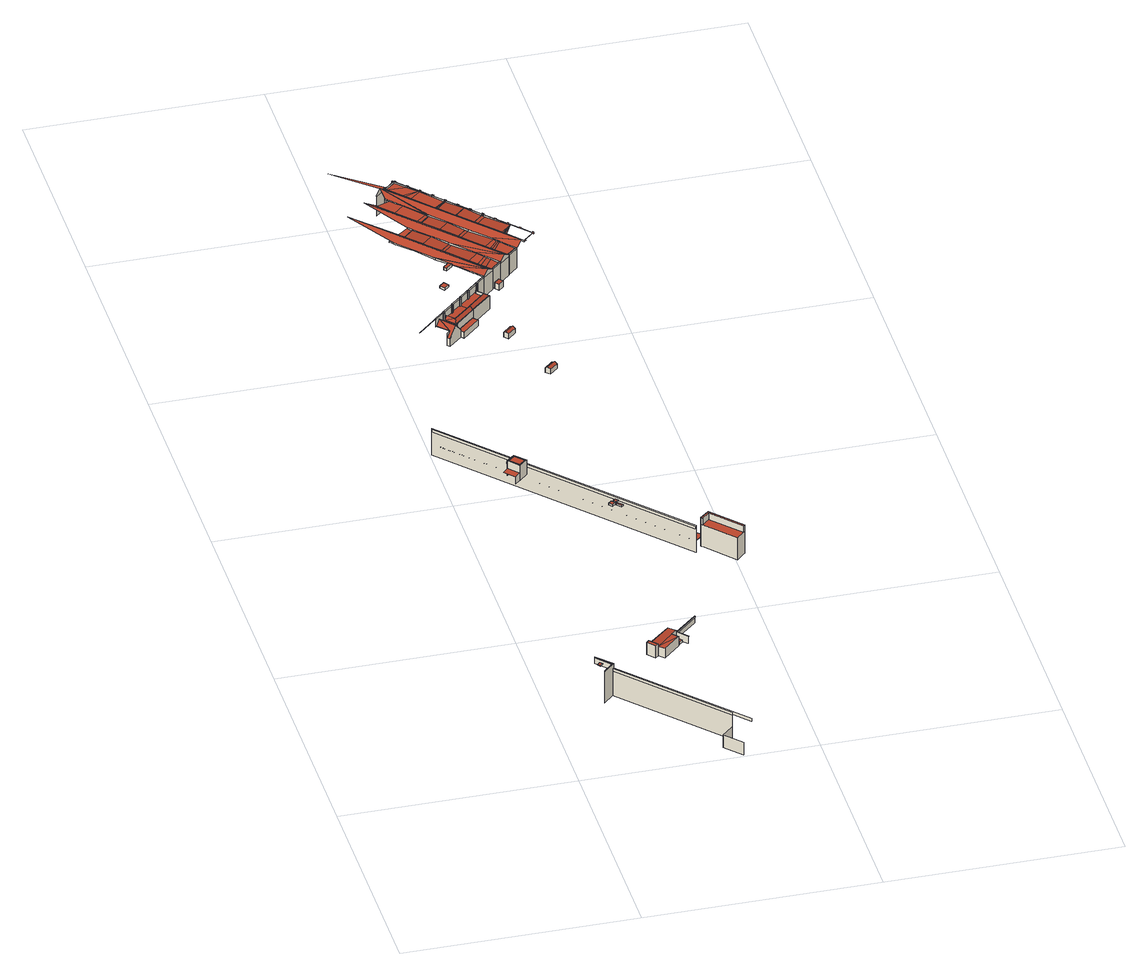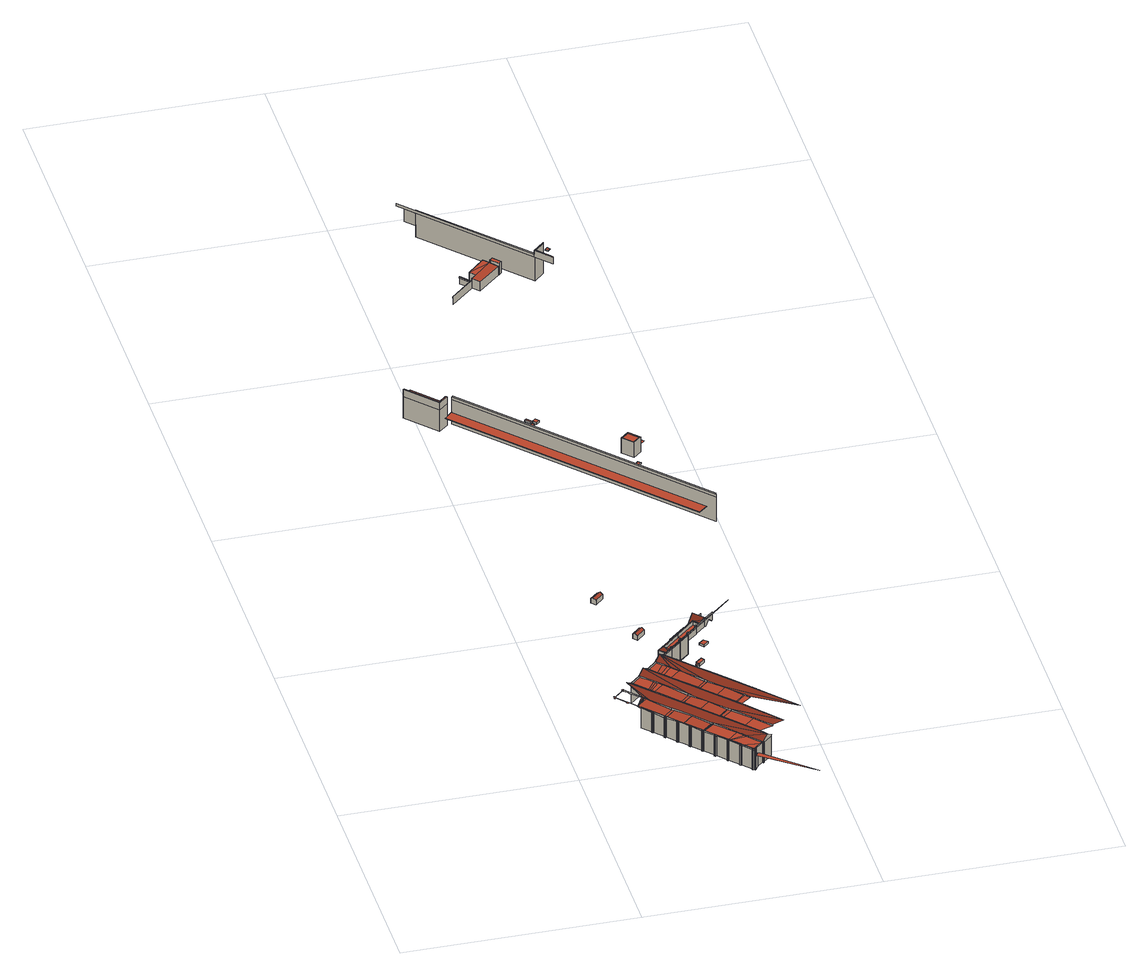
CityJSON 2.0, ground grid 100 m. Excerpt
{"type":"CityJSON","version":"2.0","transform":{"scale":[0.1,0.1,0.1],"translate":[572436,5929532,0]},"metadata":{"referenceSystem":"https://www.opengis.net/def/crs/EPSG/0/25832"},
"CityObjects":{
"building1":{"type":"Building","attributes":{"Grundfläche 2D":"24855.492406","Grundhöhe NN":"0.377"},"children":["building1-1","building1-2","building1-3","building1-4","building1-5","building1-6","building1-7","building1-8","building1-9","building1-10","building1-11"],"geometry":[{"type":"MultiSurface","lod":"3","boundaries":[[[0,1,2,3,4]],[[5,6,1,0,7,8,9]],[[5,10,11,6]],[[10,5,9,12]],[[2,1,13,14]],[[15,16,17,18,19]],[[20,21,12,22]],[[23,20,22,24]],[[15,25,26,16]],[[27,19,18]],[[19,28,29,25,15]],[[17,30,27,18]],[[28,19,27]],[[30,31,28,27]],[[32,29,28,31,33,34,35,36]],[[25,29,32,26]],[[37,38,39,40]],[[41,42,39,38]],[[43,44,45,46]],[[47,48,49,50,51]],[[52,53,54,55]],[[56,57,53,52]]],"semantics":{"surfaces":[{"type":"WallSurface"},{"type":"RoofSurface"}],"values":[0,0,0,0,0,0,0,0,0,1,1,0,1,0,0,0,1,0,1,0,0,0]}}]},
"building1-1":{"type":"BuildingInstallation","parents":["building1"],"geometry":[{"type":"MultiSurface","lod":"3","boundaries":[[[58,59,60,61]],[[62,63,61,60]],[[58,61,63,64]],[[59,58,64,65]],[[65,62,60,59]]],"semantics":{"surfaces":[{"type":"RoofSurface"},{"type":"WallSurface"}],"values":[0,1,1,1,1]}}]},
"building1-2":{"type":"BuildingInstallation","parents":["building1"],"geometry":[{"type":"MultiSurface","lod":"3","boundaries":[[[66,67,68,69,70,71]],[[67,66,72,73]],[[68,67,73,74]],[[7,0,70,69]],[[0,4,71,70]]],"semantics":{"surfaces":[{"type":"RoofSurface"},{"type":"WallSurface"}],"values":[0,1,1,1,1]}}]},
"building1-3":{"type":"BuildingInstallation","parents":["building1"],"geometry":[{"type":"MultiSurface","lod":"3","boundaries":[[[75,76,77,78]],[[78,77,79,80]],[[75,78,80,81]],[[76,75,81,82]],[[77,76,82,79]]],"semantics":{"surfaces":[{"type":"RoofSurface"},{"type":"WallSurface"}],"values":[0,1,1,1,1]}}]},
"building1-4":{"type":"BuildingInstallation","parents":["building1"],"geometry":[{"type":"MultiSurface","lod":"3","boundaries":[[[83,35,34,84]],[[33,85,84,34]],[[85,86,83,84]],[[86,36,35,83]]],"semantics":{"surfaces":[{"type":"RoofSurface"},{"type":"WallSurface"}],"values":[0,1,1,1]}}]},
"building1-5":{"type":"BuildingInstallation","parents":["building1"],"geometry":[{"type":"MultiSurface","lod":"3","boundaries":[[[87,88,89,90,91,92,93]],[[88,94,95,89]],[[39,42,96,91,90,89,95,97,40]],[[93,92,44,43]],[[87,93,43,46]]],"semantics":{"surfaces":[{"type":"RoofSurface"},{"type":"WallSurface"}],"values":[0,1,1,1,1]}}]},
"building1-6":{"type":"BuildingInstallation","parents":["building1"],"geometry":[{"type":"MultiSurface","lod":"3","boundaries":[[[98,99,100,101,102,103,104]],[[99,105,106,100]],[[102,101,100,106,107,108]],[[104,103,109,110]],[[98,104,110,111]]],"semantics":{"surfaces":[{"type":"RoofSurface"},{"type":"WallSurface"}],"values":[0,1,1,1,1]}}]},
"building1-7":{"type":"BuildingInstallation","parents":["building1"],"geometry":[{"type":"MultiSurface","lod":"3","boundaries":[[[87,112,92,91,113,88]],[[112,87,46,45]],[[92,112,45,44]],[[91,96,114,113]],[[113,114,94,88]]],"semantics":{"surfaces":[{"type":"RoofSurface"},{"type":"WallSurface"}],"values":[0,1,1,1,1]}}]},
"building1-8":{"type":"BuildingInstallation","parents":["building1"],"geometry":[{"type":"MultiSurface","lod":"3","boundaries":[[[115,116,117,118]],[[118,117,119,120]],[[115,118,120,121]],[[116,115,121,122]],[[117,116,122,119]]],"semantics":{"surfaces":[{"type":"RoofSurface"},{"type":"WallSurface"}],"values":[0,1,1,1,1]}}]},
"building1-9":{"type":"BuildingInstallation","parents":["building1"],"geometry":[{"type":"MultiSurface","lod":"3","boundaries":[[[123,124,125,126]],[[126,125,127,128]],[[123,126,128,129]],[[124,123,129,130]],[[125,124,130,127]]],"semantics":{"surfaces":[{"type":"RoofSurface"},{"type":"WallSurface"}],"values":[0,1,1,1,1]}}]},
"building1-10":{"type":"BuildingInstallation","parents":["building1"],"geometry":[{"type":"MultiSurface","lod":"3","boundaries":[[[131,132,133,134]],[[134,133,135,136]],[[131,134,136,137]],[[132,131,137,138]],[[133,132,138,135]]],"semantics":{"surfaces":[{"type":"RoofSurface"},{"type":"WallSurface"}],"values":[0,1,1,1,1]}}]},
"building1-11":{"type":"BuildingInstallation","parents":["building1"],"geometry":[{"type":"MultiSurface","lod":"3","boundaries":[[[139,140,141,142]],[[142,141,143,144]],[[139,142,144,145]],[[140,139,145,146]],[[141,140,146,143]]],"semantics":{"surfaces":[{"type":"RoofSurface"},{"type":"WallSurface"}],"values":[0,1,1,1,1]}}]},
"building2":{"type":"Building","attributes":{"Grundfläche 2D":"91.971365","Grundhöhe NN":"1.573"},"children":["building2-1"],"geometry":[{"type":"Solid","lod":"3","boundaries":[[[[147,148,149,150,151,152,153]],[[154,155,156,157]],[[157,158,148,147]],[[158,159,149,148]],[[159,160,150,149]],[[160,161,155,152,151,150]],[[155,154,153,152]],[[147,153,154,157]],[[159,158,162,163]],[[164,160,159,163,165,166]],[[164,160,164,166,165,166]],[[167,156,155,161,160,164,166,165,168,169]],[[158,157,156,167,170,162]],[[167,169,168,165,163,162,170]]]],"semantics":{"surfaces":[{"type":"RoofSurface"},{"type":"WallSurface"},{"type":"GroundSurface"}],"values":[[0,0,1,1,1,1,1,1,1,1,1,1,1,2]]}}]},
"building2-1":{"type":"BuildingInstallation","parents":["building2"],"geometry":[{"type":"MultiSurface","lod":"3","boundaries":[[[171,172,173,164,174]],[[173,172,175,176]],[[171,174,177,178]],[[172,171,178,175]],[[164,166,177,174]],[[164,173,176,166]],[[178,177,166,176,175]]],"semantics":{"surfaces":[{"type":"RoofSurface"},{"type":"WallSurface"},{"type":"OuterCeilingSurface"}],"values":[0,1,1,1,1,1,2]}}]},
"building3":{"type":"Building","attributes":{"Grundfläche 2D":"14408.386619","Grundhöhe NN":"1.599"},"children":["building3-1","building3-2","building3-3","building3-4","building3-5","building3-6"],"geometry":[{"type":"MultiSurface","lod":"3","boundaries":[[[179,180,181,182]],[[180,183,181]],[[184,185,186,187]],[[181,183,188,189,190,191,192,193,194,195,196,197,182]],[[198,196,195,194,193,192,199,200,201,202]],[[203,185,180,179]],[[183,180,185,184,204]],[[205,206,207,208,209,210,211,212]],[[192,213,214,199]],[[213,192,191,215]],[[188,183,216]],[[213,217,218,214]],[[204,219,216,183]],[[217,213,215,220]],[[221,217,220,222]],[[217,221,223,218]],[[189,188,216,224]],[[225,226,227,228]],[[226,229,230,227]],[[219,204,184,187,231]],[[228,227,232]],[[221,233,234,223]],[[224,216,235,229]],[[227,230,232]],[[236,225,228,232]],[[229,235,237,238]],[[233,221,222,239]],[[235,216,219]],[[238,237,240,241]],[[240,237,235,219]],[[219,231,242,240]],[[226,225,236,243,244,245,246,247,248,249,239,222,220,215,191,190,189,224,229]],[[233,250,251,234]],[[250,233,239,249]],[[250,252,253,251]],[[252,250,249,248]],[[254,252,248,247]],[[252,254,255,253]],[[232,256,243,236]],[[241,257,258,238]],[[254,259,260,255]],[[259,254,247,246]],[[241,240,242,261,257]],[[230,229,238,258,262,263]],[[256,232,230,263,262]],[[259,264,265,260]],[[264,259,246,245]],[[264,266,267,265]],[[245,244,268,269,266,264]],[[266,270,271,272,273,267]],[[269,274,275,271,270,266]],[[276,277,278,279,280,281,282,283,284,285,286,287,288,289,290,291,292,293,294,295,296,297,298,299]],[[210,300,211]],[[268,244,243,258,257,261,301]],[[271,302,303,272]],[[304,302,271,275]],[[258,243,256,262]],[[305,306,307,308,309,310,311]],[[312,310,291,290,289]],[[313,314,315,316,317,318,319,320,309,308,307,306,305,311,321,322,323,324]],[[318,317,316,325,326,327,328,320,319]],[[329,330,302,304]],[[302,330,331,303]],[[332,325,316,315]],[[330,333,334,331]],[[335,333,330,329]],[[333,336,337,334]],[[338,336,333,335]],[[339,340,341,342,343]],[[336,344,345,337]],[[346,344,336,338]],[[347,348,349,341,340,339,343,350,351]],[[352,353,332,315,314,313]],[[326,325,332,354,355,356,357,328,327]],[[288,287,312,289]],[[358,322,321,311,310,312,359]],[[349,348,347,351,360,361,362,363]],[[364,365,366,312,287]],[[367,368,369,370,300,210,371,372]],[[344,373,374,345]],[[375,373,344,346]],[[322,376,377,323]],[[322,358,376]],[[378,379,380,381]],[[382,383,377,376,358,359]],[[373,384,385,386,387,374]],[[375,388,389,385,384,373]],[[390,391,392,393,394,395,396,379,378]],[[385,397,398,386]],[[399,397,385,389]],[[313,324,323,400,401,352]],[[402,403,343,342,404]],[[356,355,354,405,406,407,408,409,342,357]],[[377,400,323]],[[410,411,412,413,372,371,414,415,416,417,418,366,365,364,287,286,419,420,421,422,423,424,425,426,427]],[[428,393,429,430,431]],[[432,433,397,399]],[[429,434,363,362,361,360,435,428,431,430]],[[379,436,437,380]],[[438,439,440,395,394,393]],[[351,350,435,360]],[[437,436,441,442,443,444]],[[379,445,446,447,442,441,436]],[[404,448,449]],[[377,383,450,400]],[[442,447,451,443]],[[383,382,452,450]],[[453,454,455,456,439,457]],[[398,397,433,458,459]],[[418,417,416,415,414,371,458,460,312,366]],[[455,461,462,440,439,456]],[[463,464,393]],[[359,312,465]],[[404,342,409,466,467,448]],[[458,371,210,459]],[[468,469,470,457,439,438]],[[458,433,471,460]],[[471,433,432,472]],[[473,474,475,476,477,382,359,465,478,479]],[[480,481,482,483,484]],[[350,485,486,487,488,489,490,491,435]],[[455,492,461]],[[493,494,495,496,497,498,487,486,485,350,343,403,402,404,449,448,467,466,499,500,501,502]],[[503,504,451,447,505]],[[505,447,462,461,506]],[[487,498,507,488]],[[498,497,508,507]],[[479,478,465,312,473]],[[492,455,454,509,510,511,512]],[[463,393,428,513,514]],[[452,382,477,476,515,516]],[[471,517,518,312,460]],[[519,484,483,482,504,520]],[[428,435,491,521]],[[428,521,513]],[[521,491,490,513]],[[522,511,510]],[[523,524,438,393,525]],[[526,527,508,497,496,495]],[[503,505,528,480,484,519]],[[528,505,506,529]],[[528,530,531,532,533,534,480]],[[535,522,510,509,454,536,537]],[[531,530,528,529,538,539]],[[514,540,463]],[[517,471,472,541]],[[542,543,544,468,438,524,523,525,545,546]],[[547,468,544]],[[531,548,549,532]],[[548,531,539,550]],[[536,454,453,457,470,469,468,547,551,552]],[[553,554,555,556,557,558,559,560,561,562,474,473,563,564,565,566]],[[548,567,568,549]],[[567,548,550,569]],[[567,570,571,568]],[[570,567,569,572]],[[570,573,574,571]],[[575,566,565,564,563,473,312,518]],[[573,570,572,576]],[[577,578,579,580]],[[578,577,581,582]],[[573,578,582,574]],[[578,573,576,579]],[[583,584,585,586,587,588,589,590,591,408,407,406,405,354,332,353,352,401,400,450,452,516,515,592,593,594,595,596,597,598,599,600,601,602,603,604,605,606]],[[535,537,536,607,512,511,522]],[[577,608,609,581]],[[593,592,515,476,475,474,594]],[[591,409,408]],[[561,560,559,598,597,596,595,594,474,562]],[[610,517,541,611]],[[610,575,518,517]],[[608,577,580,612]],[[556,555,601,600,599,598,559,558,557]],[[546,613,614,615,616,544,543,542]],[[617,618,526,495,494,493]],[[609,608,619,620,621,622]],[[620,619,608,612,623,624]],[[625,626,627,628,629,630]],[[620,627,631,621]],[[631,627,626,625,632,633]],[[634,635,636,637,638,639,640,464,463,540,514,513,490,489,488,507,508,527,526,618,617,641]],[[627,620,624,628]],[[547,544,616]],[[553,610,642,604,603,602,601,555,554]],[[588,590,589]],[[625,643,644,632]],[[502,641,617,493]],[[634,641,502]],[[501,635,634,502]],[[643,625,630,645]],[[525,646,647,545]],[[646,648,649]],[[650,651,613,546,545]],[[590,588,587,586,585,584,583,606,605,652,653,409,591]],[[642,610,611,654]],[[551,547,616,615,614,613,651,650,655,656,657,658,659,660,661,662,663,607,536,552]],[[643,664,665,644]],[[643,645,666,664]],[[667,668,669,670]],[[499,466,409]],[[668,667,671,672]],[[665,664,673,668,672,674]],[[668,673,664,666,675,669]],[[637,636,676,677,393,464,640,639]],[[667,678,679,671]],[[678,667,670,680]],[[681,682,683]],[[684,685,686,687]],[[642,688,653,652]],[[639,638,637]],[[688,642,654,689]],[[545,647,650]],[[690,650,647]],[[679,678,691,692,693,694]],[[692,691,678,680,695,696]],[[647,682,681,690]],[[683,686,685,681]],[[697,698,699,700,701,702]],[[703,704,705,706,707,708,709,710,711,712,713,687,686,683,682,647,646,649,648]],[[714,699,698,697,715,716]],[[693,692,717,699,714,718]],[[699,717,692,696,719,700]],[[720,721,722,723,724,725,726,727,728,729,730,731,501,500,732,733,734,735,736,737,738,739,740,741,742,743,744,745,746]],[[706,705,704,703,648,646,525,393,677,747,708,707]],[[743,742,741,740,739,738,737,736,735,734,733,732,500,499,409,748,749]],[[697,750,751,715]],[[752,635,501,731,730,753,754]],[[755,684,687,713,712]],[[750,697,702,756]],[[653,688,757,748,409]],[[758,655,650,690]],[[759,712,711]],[[758,690,681,760]],[[757,688,689,761]],[[750,762,763,751]],[[762,750,756,764]],[[722,765,766,723]],[[767,768,769,770]],[[768,767,771,772]],[[763,762,768,772]],[[768,762,764,769]],[[727,726,725,724,723,766,773,774,775,776,728]],[[753,730,729,728,776,777]],[[681,685,684,755,778,760]],[[767,779,780,771]],[[779,767,770,781]],[[754,753,777,776,782,783,784,676,636,635,752]],[[785,786,757,787]],[[787,757,761,788]],[[785,787,788,789]],[[720,746,745,744,786,785,790,791,792,793,794,795,796,797,722,721]],[[755,712,759]],[[722,797,765]],[[779,798,799,780]],[[798,779,781,800]],[[801,802,803,804]],[[798,805,806,799]],[[805,798,800,807]],[[802,801,808,809]],[[805,802,809,806]],[[802,805,807,803]],[[711,710,810,759]],[[776,775,774,773,766,811,812,782]],[[759,813,778,755]],[[808,801,814,815,816,817]],[[814,801,804,818,815]],[[708,747,819,709]],[[782,812,811,820,821,822,823,824,825,826,677,676,784,783]],[[797,796,795,794,793,792,791,824,823,822,821,820,811,766,765]],[[663,662,661,660,659,658,657,656,655,758,760,778,813,827,828,829,830,831,832,833,834,835,836,837,838,839,840,841,842,843,844,845,846,847,848,849,850,851,852,853,854,855,856,857,858,859,860,861,862,863,864,865,866,867,868,869,870,871,872,873,874,875,876,877,878,877,879,880,881,818,804,803,807,800,781,770,769,764,756,702,701,700,719,696,695,680,670,669,675,666,645,630,629,628,624,623,612,580,579,576,572,569,550,539,538,529,506,461,492,512,607]],[[790,785,789,882]],[[710,883,810]],[[815,884,885,816]],[[884,815,818,881]],[[710,709,886,883]],[[887,888,880,879]],[[884,888,889,885]],[[888,887,890,889]],[[888,884,881,880]],[[887,879,877,878,891,892]],[[890,887,892,891,893,894]],[[886,810,883]],[[893,891,892,895,896,894]],[[897,898,819,747,899]],[[895,892,891,878,877,876]],[[900,901,875,874]],[[902,903,904]],[[895,901,905,896]],[[901,900,906,905]],[[901,895,876,875]],[[907,902,904,899,747,677,908,909,910]],[[873,911,912,900,874]],[[900,912,911,913,906]],[[914,915,916,917,918,919,920,921,922,923,924,925,897,899,904,903,902,907,910,909,908,926,842,927,928]],[[929,925,924,923]],[[886,709,819,898,929,930]],[[929,920,919]],[[929,897,925]],[[922,929,923]],[[918,929,919]],[[929,898,897]],[[813,759,810,886,930,929,828,827]],[[911,931,932,913]],[[931,911,873,872]],[[933,934,871,870]],[[934,933,935,936]],[[931,934,936,932]],[[934,931,872,871]],[[935,933,937,938]]],"semantics":{"surfaces":[{"type":"WallSurface"},{"type":"RoofSurface"}],"values":[0,1,0,0,0,0,1,0,0,0,1,0,1,0,0,0,0,0,0,0,1,0,0,1,0,0,0,1,0,1,0,1,0,0,0,0,0,0,0,1,0,0,0,0,1,0,0,0,0,0,0,0,0,0,0,0,0,1,1,0,1,0,0,1,0,0,0,0,1,0,0,0,1,0,1,1,1,1,0,0,0,0,1,0,0,0,0,0,0,0,1,1,1,1,0,1,0,0,0,1,1,0,1,1,1,0,1,0,0,1,1,1,1,1,0,0,0,0,0,1,1,1,0,0,0,1,1,1,0,1,1,0,0,0,1,0,1,1,1,0,0,0,1,0,1,0,0,1,0,0,1,0,0,0,0,0,0,1,0,0,0,0,0,0,0,0,1,1,1,0,0,0,1,1,1,0,0,0,0,0,0,0,1,1,1,0,1,1,1,0,0,1,1,1,0,0,0,0,0,1,0,0,0,1,0,0,1,1,0,1,0,1,1,0,0,1,1,0,0,0,0,0,0,1,1,0,1,1,0,0,0,1,0,0,0,0,1,0,0,0,0,1,1,0,0,0,0,1,0,0,1,1,1,0,0,0,0,0,0,0,0,1,0,0,0,0,0,1,0,1,0,1,0,0,1,0,0,0,0,0,0,0,0,0,0,0,1,0,0,0,1,0,0,0,1,1,1,1,1,1,1,0,0,0,0,0,0,0,0]}}]},
"building3-1":{"type":"BuildingInstallation","parents":["building3"],"geometry":[{"type":"MultiSurface","lod":"3","boundaries":[[[939,940,941,942]],[[942,941,943,944]],[[939,942,944,945]],[[940,939,945,946]],[[941,940,946,943]]],"semantics":{"surfaces":[{"type":"RoofSurface"},{"type":"WallSurface"}],"values":[0,1,1,1,1]}}]},
"building3-2":{"type":"BuildingInstallation","parents":["building3"],"geometry":[{"type":"MultiSurface","lod":"3","boundaries":[[[947,948,949,950,951]],[[952,953,949,948]],[[954,955,956,957,958,951,950,949,953]],[[958,959,947,951]],[[959,952,948,947]]],"semantics":{"surfaces":[{"type":"RoofSurface"},{"type":"WallSurface"}],"values":[0,1,1,1,1]}}]},
"building3-3":{"type":"BuildingInstallation","parents":["building3"],"geometry":[{"type":"MultiSurface","lod":"3","boundaries":[[[960,956,955,961]],[[954,962,961,955]],[[962,963,960,961]],[[963,957,956,960]]],"semantics":{"surfaces":[{"type":"RoofSurface"},{"type":"WallSurface"}],"values":[0,1,1,1]}}]},
"building3-4":{"type":"BuildingInstallation","parents":["building3"],"geometry":[{"type":"MultiSurface","lod":"3","boundaries":[[[440,462,964,965,966,396,395]],[[447,442,964,462]],[[442,441,436,966,965,964]],[[436,379,396,966]]],"semantics":{"surfaces":[{"type":"RoofSurface"},{"type":"WallSurface"}],"values":[0,1,1,1]}}]},
"building3-5":{"type":"BuildingInstallation","parents":["building3"],"geometry":[{"type":"MultiSurface","lod":"3","boundaries":[[[967,968,652,605]],[[566,575,968,967]],[[610,642,652,968,575]],[[604,969,553,566,967,605]]],"semantics":{"surfaces":[{"type":"RoofSurface"},{"type":"WallSurface"}],"values":[0,1,1,1]}}]},
"building3-6":{"type":"BuildingInstallation","parents":["building3"],"geometry":[{"type":"MultiSurface","lod":"3","boundaries":[[[743,749,748,970,971,825,824,972]],[[749,748,749,743]],[[787,970,748,757]],[[787,785,971,970]],[[790,825,971,785]],[[791,973,744,743,972,824]]],"semantics":{"surfaces":[{"type":"RoofSurface"},{"type":"WallSurface"}],"values":[0,1,1,1,1,1]}}]},
"building4":{"type":"Building","attributes":{"Grundfläche 2D":"27.381285","Grundhöhe NN":"1.599"},"geometry":[{"type":"Solid","lod":"3","boundaries":[[[[974,975,976,977]],[[975,974,978,979]],[[976,975,979,980]],[[977,976,980,981]],[[974,977,981,978]],[[979,978,981,980]]]],"semantics":{"surfaces":[{"type":"RoofSurface"},{"type":"WallSurface"},{"type":"GroundSurface"}],"values":[[0,1,1,1,1,2]]}}]},
"building5":{"type":"Building","attributes":{"Grundfläche 2D":"76.746445","Grundhöhe NN":"1.326"},"geometry":[{"type":"Solid","lod":"3","boundaries":[[[[262,982,983,256]],[[984,983,982]],[[985,983,984]],[[986,987,988,989,990,991,992,993,244,243,994,995,996,997,258,257,998,999,1000]],[[243,258,262,256]],[[982,262,258,997]],[[984,982,997,996]],[[996,995,985,984]],[[983,985,995,994]],[[256,983,994,243]],[[1000,999,1001,1002]],[[987,986,1003,1004]],[[986,1000,1002,1003]],[[1005,988,987,1004]],[[989,988,1005,1006]],[[991,990,1007,1008]],[[244,993,1009,1010]],[[990,989,1006,1007]],[[1009,993,992,991,1008,1011]],[[257,258,243,244,1010,1012]],[[998,257,1012,1013]],[[999,998,1013,1001]],[[1003,1002,1001,1013,1012,1010,1009,1011,1008,1007,1006,1005,1004]]]],"semantics":{"surfaces":[{"type":"RoofSurface"},{"type":"WallSurface"},{"type":"GroundSurface"}],"values":[[0,0,0,0,1,1,1,1,1,1,1,1,1,1,1,1,1,1,1,1,1,1,2]]}}]},
"building6":{"type":"Building","attributes":{"Grundfläche 2D":"12.034970","Grundhöhe NN":"1.573"},"geometry":[{"type":"Solid","lod":"3","boundaries":[[[[1014,1015,1016,1017]],[[1018,1015,1014,1019]],[[1017,1016,1020,1021]],[[1019,1014,1017,1021,1022]],[[1018,1019,1022,1023]],[[1020,1016,1015,1018,1023]],[[1022,1021,1020,1023]]]],"semantics":{"surfaces":[{"type":"RoofSurface"},{"type":"WallSurface"},{"type":"GroundSurface"}],"values":[[0,0,1,1,1,1,2]]}}]},
"building7":{"type":"Building","attributes":{"Grundfläche 2D":"11.890530","Grundhöhe NN":"1.573"},"geometry":[{"type":"Solid","lod":"3","boundaries":[[[[1024,1025,1026,1027]],[[1028,1025,1024,1029]],[[1027,1026,1030,1031]],[[1029,1024,1027,1031,1032]],[[1028,1029,1032,1033]],[[1030,1026,1025,1028,1033]],[[1031,1030,1033,1032]]]],"semantics":{"surfaces":[{"type":"RoofSurface"},{"type":"WallSurface"},{"type":"GroundSurface"}],"values":[[0,0,1,1,1,1,2]]}}]},
"building8":{"type":"Building","attributes":{"Grundfläche 2D":"6.362054","Grundhöhe NN":"1.599"},"geometry":[{"type":"Solid","lod":"3","boundaries":[[[[1034,1035,1036,1037]],[[1038,1039,1037,1036]],[[1039,1040,1034,1037]],[[1040,1041,1035,1034]],[[1041,1038,1036,1035]],[[1041,1040,1039,1038]]]],"semantics":{"surfaces":[{"type":"RoofSurface"},{"type":"WallSurface"},{"type":"GroundSurface"}],"values":[[0,1,1,1,1,2]]}}]}
},
"vertices":[
[288,549,154],[288,549,136],[288,549,123],[226,616,123],[226,616,154],[283,545,123],[283,545,136],[239,504,154],[239,504,4],[283,545,4],[667,126,123],[667,126,136],[667,126,4],[732,63,136],[732,63,123],[458,637,166],[458,637,123],[508,582,123],[508,582,169],[487,605,168],[619,82,64],[667,126,64],[619,82,4],[684,9,64],[684,9,4],[557,726,166],[557,726,123],[583,651,168],[561,675,168],[584,696,168],[583,651,123],[561,675,123],[584,696,123],[569,683,123],[569,683,135],[582,695,135],[582,695,123],[199,1963,158],[238,1921,158],[261,1942,158],[223,1985,158],[238,1921,123],[261,1942,123],[227,1986,193],[263,1947,193],[291,1973,193],[255,2012,193],[7,2360,123],[32,2332,123],[855,1433,123],[855,1433,135],[7,2360,135],[860,1438,123],[7,2369,123],[7,2369,135],[860,1438,135],[860,1438,4],[7,2369,4],
[235,569,158],[224,558,158],[234,547,158],[245,558,158],[234,547,154],[245,558,154],[235,569,154],[224,558,154],
[226,609,156],[282,549,156],[239,510,156],[239,504,156],[288,549,156],[226,616,156],[226,609,154],[282,549,154],[239,510,154],
[456,637,180],[444,626,180],[473,593,180],[485,604,180],[473,593,123],[485,604,123],[456,637,123],[444,626,123],
[603,673,135],[590,661,135],[590,661,123],[603,673,123],
[255,2012,195],[255,2018,195],[221,1987,195],[261,1942,195],[262,1941,195],[263,1947,195],[227,1986,195],[255,2018,123],[221,1987,123],[262,1941,123],[223,1985,123],
[687,788,158],[685,791,158],[585,700,158],[586,698,158],[624,657,158],[627,660,158],[591,699,158],[685,791,123],[585,700,123],[586,698,123],[624,657,123],[627,660,153],[591,699,153],[687,788,153],
[291,1973,195],[297,1973,195],[297,1973,123],
[251,2060,130],[262,2070,130],[252,2081,130],[241,2070,130],[252,2081,123],[241,2070,123],[251,2060,123],[262,2070,123],
[575,1668,133],[587,1679,133],[574,1694,133],[562,1683,133],[574,1694,123],[562,1683,123],[575,1668,123],[587,1679,123],
[609,1656,130],[616,1662,130],[597,1682,130],[591,1676,130],[597,1682,123],[591,1676,123],[609,1656,123],[616,1662,123],
[595,1710,129],[584,1700,129],[594,1689,129],[605,1700,129],[594,1689,123],[605,1700,123],[595,1710,123],[584,1700,123],
[1037,1362,154],[1042,1366,154],[924,1495,154],[885,1461,154],[888,1457,154],[890,1455,154],[923,1486,154],[923,1486,122],[890,1455,122],[1003,1330,122],[1037,1362,122],[1042,1366,122],[924,1495,122],[885,1461,122],[888,1457,122],[1042,1366,16],[924,1495,16],[885,1461,61],[885,1461,16],[885,1461,59],[1003,1330,16],[888,1457,16],[890,1455,16],[1037,1362,16],
[75,2370,61],[37,2336,61],[860,1438,61],[897,1471,61],[37,2336,59],[860,1438,59],[897,1471,59],[75,2370,59],
[272,3097,76],[272,3097,75],[227,3144,75],[227,3144,76],[244,3159,97],[268,3074,53],[258,3084,53],[258,3084,16],[268,3074,16],[260,3173,74],[260,3173,77],[263,3177,77],[264,3177,77],[264,3177,109],[263,3177,109],[260,3173,109],[227,3144,109],[224,3140,109],[224,3140,76],[224,3140,116],[264,3177,116],[263,3177,116],[260,3173,116],[227,3144,116],[258,3084,76],[296,3100,97],[252,3169,109],[218,3138,109],[193,3116,109],[144,3070,109],[139,3066,109],[486,3383,116],[315,3226,109],[275,3190,109],[267,3173,109],[267,3173,116],[267,3173,77],[301,3126,74],[272,3177,109],[272,3177,116],[325,3126,54],[272,3177,77],[268,3181,109],[268,3181,77],[268,3181,116],[301,3126,77],[280,3184,77],[270,3175,77],[270,3175,79],[280,3184,92],[308,3133,77],[308,3133,79],[325,3126,16],[308,3154,92],[308,3217,109],[308,3217,116],[308,3133,64],[308,3154,77],[314,3138,54],[314,3138,77],[308,3217,77],[315,3137,54],[315,3137,77],[315,3137,16],[388,3226,77],[358,3257,77],[356,3254,77],[352,3258,77],[312,3222,77],[316,3218,77],[311,3214,77],[311,3214,109],[311,3214,116],[316,3218,109],[316,3218,116],[312,3222,109],[312,3222,116],[388,3226,92],[399,3214,77],[398,3216,77],[352,3258,109],[352,3258,116],[399,3214,16],[398,3216,79],[391,3209,79],[356,3254,109],[356,3254,116],[360,3258,109],[360,3258,116],[358,3257,16],[360,3258,16],[357,3262,109],[356,3262,109],[356,3262,116],[357,3262,116],[357,3262,16],[356,3262,16],[189,3707,110],[200,3696,109],[202,3693,109],[203,3692,109],[204,3691,109],[252,3638,113],[263,3626,113],[275,3613,113],[320,3564,108],[321,3563,108],[329,3554,107],[329,3554,115],[321,3563,115],[320,3564,115],[263,3626,115],[204,3691,115],[203,3692,115],[202,3693,115],[200,3696,115],[189,3707,115],[189,3708,115],[181,3716,115],[181,3716,110],[189,3708,110],[319,3230,109],[398,3216,16],[396,3298,109],[396,3298,116],[396,3298,16],[298,3676,115],[247,3731,115],[245,3733,115],[243,3735,115],[227,3753,115],[57,3895,135],[307,3666,115],[510,3400,135],[307,3666,113],[298,3676,113],[247,3731,109],[245,3733,109],[243,3735,109],[234,3745,110],[234,3746,110],[227,3753,110],[317,3655,115],[364,3604,115],[364,3604,108],[317,3655,113],[291,3775,109],[289,3776,109],[281,3785,110],[276,3791,110],[400,3295,16],[400,3295,109],[400,3295,116],[292,3773,109],[404,3299,109],[404,3299,116],[404,3299,16],[401,3303,109],[401,3303,116],[401,3303,16],[215,3944,116],[215,3945,116],[190,3971,116],[145,3976,135],[322,3827,116],[441,3339,109],[441,3339,116],[441,3339,16],[215,3944,111],[215,3945,111],[190,3971,110],[322,3827,110],[252,3904,113],[352,3707,113],[345,3715,113],[292,3773,116],[289,3776,116],[281,3785,116],[276,3791,116],[365,3603,115],[373,3594,115],[297,3944,113],[272,3972,112],[271,3973,112],[255,3991,111],[381,3498,115],[387,3491,115],[402,3474,115],[450,3350,109],[445,3346,109],[406,3310,109],[402,3306,109],[486,3383,115],[486,3383,109],[444,3335,109],[444,3335,116],[444,3335,16],[364,3603,115],[364,3603,108],[214,4039,109],[254,4076,109],[254,4076,16],[214,4039,16],[373,3594,107],[365,3603,108],[448,3339,109],[449,3339,109],[449,3339,116],[448,3339,116],[448,3339,16],[449,3339,16],[214,4039,116],[212,4038,116],[214,4039,118],[233,4057,135],[254,4076,117],[255,4077,116],[254,4076,116],[445,3343,109],[445,3343,116],[445,3343,16],[409,3645,108],[360,3699,113],[333,3816,116],[326,3823,116],[334,3814,116],[352,3707,116],[409,3645,116],[410,3644,116],[418,3635,116],[599,3481,135],[468,3402,110],[469,3402,110],[476,3394,110],[477,3393,110],[477,3393,115],[476,3394,115],[453,3418,115],[447,3425,115],[444,3428,115],[402,3474,113],[411,3465,113],[442,3430,112],[444,3428,112],[447,3425,111],[451,3421,111],[453,3418,111],[457,3414,111],[458,3414,111],[370,3865,116],[240,4007,116],[271,3973,116],[272,3972,116],[487,3382,16],[487,3382,109],[240,4007,110],[370,3865,110],[252,4078,109],[252,4078,16],[310,4018,116],[258,4074,116],[257,4075,116],[254,4079,109],[256,4082,109],[256,4082,16],[254,4079,16],[255,4077,109],[257,4075,109],[260,4077,109],[336,3812,116],[335,3813,116],[410,3644,108],[260,4077,16],[418,3635,107],[261,4076,109],[262,4077,109],[262,4077,116],[261,4076,116],[258,4074,109],[487,3382,115],[487,3382,116],[488,3380,115],[284,4099,116],[260,4077,116],[380,3854,116],[380,3853,116],[446,3514,115],[452,3685,116],[396,3747,116],[310,4018,112],[297,4031,111],[282,4048,110],[488,3380,109],[488,3380,16],[483,3474,115],[483,3474,112],[481,3476,112],[455,3505,113],[446,3514,113],[455,3505,115],[481,3476,115],[296,4118,82],[77,4282,82],[284,4099,83],[296,4117,82],[297,4118,82],[326,3823,110],[333,3816,109],[334,3814,109],[378,3855,109],[378,3856,109],[373,3862,109],[372,3862,109],[291,4103,116],[452,3685,108],[402,3740,113],[396,3747,113],[390,3753,113],[336,3812,109],[335,3813,109],[453,3684,116],[462,3674,116],[462,3674,107],[453,3684,108],[300,4114,16],[284,4099,16],[300,4114,109],[300,4114,116],[380,3854,109],[380,3853,109],[286,4098,109],[291,4103,109],[304,4115,109],[304,4115,116],[373,3862,116],[378,3856,116],[500,3546,113],[491,3556,113],[532,3420,109],[532,3420,115],[297,4118,16],[296,4117,16],[372,3862,116],[307,4113,109],[327,3999,116],[326,4000,116],[416,3901,116],[441,3787,113],[437,3791,113],[296,4118,109],[296,4118,116],[298,4120,109],[300,4122,109],[300,4122,16],[298,4120,16],[298,4120,82],[340,4076,111],[346,4070,111],[342,4074,111],[298,4120,116],[300,4122,116],[378,3855,116],[532,3420,16],[327,3999,113],[326,4000,113],[317,4009,112],[416,3901,109],[340,3984,113],[383,4029,113],[301,4122,109],[301,4122,16],[301,4122,116],[383,4030,113],[348,4068,111],[529,3423,109],[510,3444,110],[509,3445,110],[503,3451,111],[503,3452,111],[494,3462,111],[493,3462,111],[490,3466,111],[489,3467,112],[485,3471,112],[493,3462,115],[494,3462,115],[503,3451,115],[529,3423,115],[304,4119,109],[304,4119,16],[304,4119,116],[305,4119,109],[305,4119,16],[305,4119,116],[309,4122,109],[309,4122,16],[531,3421,115],[309,4122,116],[309,4114,109],[313,4117,109],[313,4117,116],[309,4114,116],[309,4114,16],[313,4117,16],[544,3498,116],[539,3503,116],[538,3504,116],[531,3512,116],[524,3519,116],[523,3521,116],[522,3521,116],[521,3523,116],[491,3556,116],[521,3523,112],[522,3521,112],[523,3521,112],[524,3519,112],[527,3516,112],[528,3515,112],[531,3512,112],[538,3504,111],[539,3503,111],[544,3498,111],[544,3497,111],[561,3479,110],[574,3464,109],[574,3464,116],[544,3497,116],[346,4070,116],[345,4074,111],[345,4074,16],[531,3421,109],[531,3421,16],[345,4074,116],[386,4026,113],[385,4028,113],[384,4028,113],[384,4029,113],[497,3726,108],[445,3783,113],[346,4074,111],[349,4078,111],[349,4078,16],[346,4074,16],[346,4074,116],[349,4078,116],[350,4070,111],[353,4073,111],[354,4073,111],[354,4073,116],[353,4073,116],[350,4070,116],[354,4073,16],[350,4070,16],[353,4073,16],[498,3725,108],[507,3715,107],[507,3715,116],[498,3725,116],[497,3725,116],[497,3726,116],[437,3791,116],[497,3725,108],[576,3463,109],[386,4030,113],[386,4030,16],[386,4030,116],[418,3900,116],[418,3900,109],[422,3895,116],[421,3896,116],[465,3940,109],[388,4024,113],[576,3463,116],[577,3461,116],[576,3463,16],[465,3940,116],[388,4024,116],[386,4026,116],[385,4028,116],[384,4028,116],[384,4029,116],[383,4029,116],[383,4030,116],[348,4068,116],[390,4033,113],[390,4033,16],[390,4033,116],[390,4025,113],[394,4029,113],[394,4029,116],[390,4025,116],[390,4025,16],[394,4029,16],[392,4031,113],[392,4031,16],[392,4031,116],[578,3637,116],[688,3562,135],[426,3985,111],[426,3985,16],[426,3985,116],[468,3938,109],[421,3896,109],[422,3895,109],[470,3935,109],[469,3936,109],[423,3893,109],[424,3893,109],[577,3461,109],[577,3461,16],[466,3940,109],[427,3986,111],[430,3989,111],[430,3989,16],[427,3986,16],[427,3986,116],[430,3989,116],[431,3981,111],[434,3984,111],[435,3985,111],[435,3985,116],[434,3984,116],[431,3981,116],[424,3893,116],[482,3829,116],[484,3827,116],[486,3825,116],[541,3765,116],[551,3755,116],[551,3755,107],[541,3765,108],[486,3825,113],[484,3827,113],[482,3829,113],[435,3985,16],[431,3981,16],[434,3984,16],[434,3985,111],[434,3985,16],[434,3985,116],[577,3548,112],[577,3549,112],[573,3553,112],[567,3559,112],[565,3561,112],[564,3563,112],[562,3565,112],[561,3566,112],[560,3567,112],[560,3568,113],[544,3585,113],[534,3596,113],[534,3596,116],[560,3568,116],[560,3567,116],[561,3566,116],[562,3565,116],[564,3563,116],[565,3561,116],[567,3559,116],[573,3553,116],[577,3549,116],[577,3548,116],[618,3504,116],[618,3504,109],[601,3522,110],[590,3535,111],[622,3677,116],[621,3501,116],[619,3502,116],[467,3941,109],[467,3941,16],[578,3637,113],[589,3626,113],[579,3637,113],[530,3869,113],[467,3941,116],[621,3501,109],[466,3940,116],[531,3869,113],[468,3938,116],[621,3501,16],[471,3945,109],[471,3945,16],[471,3945,116],[608,3605,112],[604,3609,113],[471,3937,109],[475,3940,109],[475,3940,116],[471,3937,116],[471,3937,16],[475,3940,16],[603,3610,113],[602,3611,113],[601,3612,113],[600,3613,113],[599,3614,113],[530,3869,116],[507,3897,112],[507,3897,16],[507,3897,116],[600,3613,116],[599,3614,116],[579,3637,116],[621,3504,109],[619,3502,109],[623,3503,109],[623,3503,16],[621,3504,16],[664,3544,109],[663,3545,109],[640,3570,111],[627,3584,111],[620,3592,112],[611,3601,112],[611,3602,112],[608,3604,112],[511,3901,112],[511,3901,16],[511,3901,116],[511,3893,112],[515,3896,112],[515,3896,116],[511,3893,116],[511,3900,112],[511,3900,16],[511,3900,116],[511,3893,16],[515,3896,16],[587,3808,108],[604,3609,116],[603,3610,116],[531,3869,116],[532,3870,113],[548,3853,112],[548,3853,16],[532,3870,16],[548,3853,116],[622,3677,113],[608,3605,116],[608,3604,116],[611,3602,116],[611,3601,116],[663,3545,116],[664,3544,116],[666,3542,116],[668,3719,116],[679,3707,116],[680,3707,116],[680,3706,116],[708,3675,116],[709,3674,116],[710,3674,116],[713,3671,116],[714,3669,116],[749,3631,116],[750,3629,116],[752,3627,116],[750,3625,116],[749,3624,116],[710,3588,116],[706,3585,116],[708,3583,116],[709,3582,116],[709,3581,116],[707,3580,116],[709,3578,116],[714,3582,116],[711,3584,116],[710,3586,116],[750,3623,116],[750,3622,116],[754,3619,116],[758,3623,116],[755,3626,116],[755,3628,116],[758,3631,116],[758,3632,116],[754,3636,116],[751,3632,116],[714,3672,116],[718,3675,116],[713,3680,116],[710,3676,116],[709,3676,116],[674,3716,116],[677,3719,116],[673,3724,116],[669,3720,116],[633,3760,116],[637,3763,116],[632,3768,116],[629,3764,116],[593,3804,116],[596,3808,116],[592,3812,116],[588,3809,116],[588,3808,116],[552,3849,116],[556,3852,116],[552,3856,116],[664,3544,16],[587,3807,108],[552,3856,112],[552,3856,16],[597,3797,107],[552,3849,112],[556,3852,112],[556,3852,16],[552,3849,16],[588,3808,108],[588,3809,108],[588,3808,16],[588,3809,16],[592,3812,108],[592,3812,16],[638,3659,113],[632,3665,113],[638,3659,116],[593,3804,108],[596,3808,108],[640,3657,116],[640,3658,116],[639,3658,116],[596,3808,16],[593,3804,16],[641,3656,116],[644,3653,116],[643,3654,116],[642,3654,116],[629,3764,110],[598,3798,107],[629,3764,16],[685,3608,110],[672,3622,111],[659,3636,112],[652,3643,112],[648,3648,113],[644,3653,113],[643,3654,113],[642,3654,113],[641,3656,113],[640,3657,113],[640,3658,113],[639,3658,113],[672,3622,116],[706,3585,109],[694,3598,110],[679,3707,113],[668,3719,113],[632,3768,110],[632,3768,16],[633,3760,110],[637,3763,110],[633,3760,16],[637,3763,16],[669,3720,113],[669,3720,16],
[294,3348,123],[310,3330,122],[332,3349,122],[316,3367,123],[332,3349,112],[316,3367,113],[294,3348,113],[310,3330,112],
[343,3471,126],[353,3458,126],[379,3481,126],[377,3483,126],[368,3493,126],[353,3458,112],[379,3481,112],[377,3483,112],[377,3483,124],[371,3489,124],[371,3489,111],[368,3493,111],[343,3471,111],
[378,3495,120],[384,3488,120],[384,3488,112],[378,3495,111],
[256,4082,116],[254,4079,116],[252,4078,116],
[529,3423,116],[531,3421,116],[534,3427,109],
[623,3503,116],[621,3504,116],[620,3506,116],[620,3506,109],
[318,3137,45],[336,3117,45],[412,3187,45],[394,3206,45],[318,3137,16],[336,3117,16],[412,3187,16],[394,3206,16],
[485,3295,79],[464,3296,92],[447,3335,79],[437,3325,92],[441,3339,77],[401,3303,77],[404,3299,77],[400,3295,77],[396,3298,77],[356,3262,77],[357,3262,77],[360,3258,77],[464,3296,77],[437,3325,77],[447,3335,77],[485,3295,77],[488,3295,77],[448,3339,77],[444,3335,77],[448,3339,13],[444,3335,13],[441,3339,13],[401,3303,13],[404,3299,13],[400,3295,13],[396,3298,13],[356,3262,13],[360,3258,13],[358,3257,13],[357,3262,13],[399,3214,13],[488,3295,13],
[535,3111,45],[499,3077,45],[507,3068,39],[543,3102,39],[491,3086,39],[527,3120,39],[507,3068,16],[543,3102,16],[527,3120,16],[491,3086,16],
[635,2827,46],[598,2794,46],[607,2785,38],[643,2818,38],[590,2803,38],[626,2836,38],[607,2785,16],[643,2818,16],[626,2836,16],[590,2803,16],
[579,3428,45],[564,3444,47],[543,3425,47],[558,3409,45],[543,3425,16],[558,3409,16],[579,3428,16],[564,3444,16]
]}
